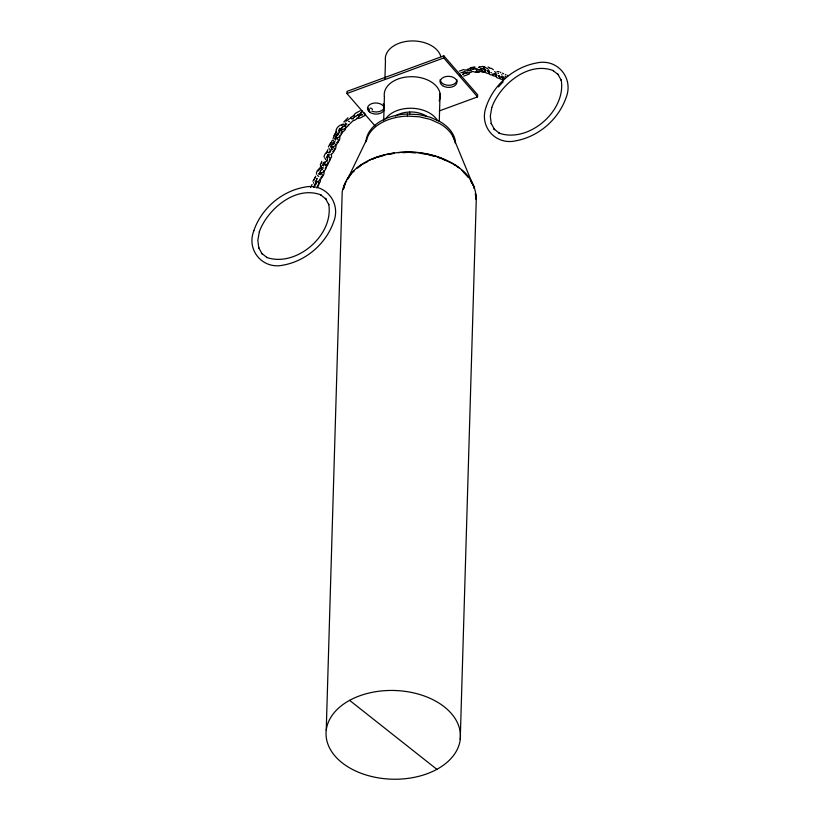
<?xml version="1.0" encoding="UTF-8"?>
<svg xmlns="http://www.w3.org/2000/svg" width="820" height="820" viewBox="0 0 820 820"><rect width="100%" height="100%" fill="white"/><g stroke="black" fill="none" stroke-linecap="round" stroke-linejoin="round"><path stroke-width="1.23" d="M314.162 179.918L314.285 179.252M321.788 163.457L321.911 162.79M326.237 730.22L342.217 191.716C349.125 160.423 386.456 150.583 414.52 152.182C441.437 153.996 477.158 169.309 476.225 200.961L460.245 739.466A67.23 44.372 1.7 0 1 355.152 770.769A67.23 44.372 1.7 0 1 364.326 694.294A67.23 44.372 1.7 0 1 460.245 739.466M374.945 125.798L346.932 93.511L346.993 91.409L443.825 55.842L477.619 94.782L477.558 96.883L439.294 110.925M383.688 120.653L384.406 96.524M384.928 78.74L385.461 60.967A28.013 18.491 1.7 0 1 409.375 41.061A28.013 18.491 1.7 0 1 440.883 56.713M366.222 141.593A44.823 29.581 1.7 0 1 407.427 116.122L407.489 114.011L419.174 114.646L430.274 117.25L440.063 121.657A44.823 29.581 1.7 0 1 455.489 142.137M409.59 114.472L409.662 112.063M439.264 121.411L440.084 93.47M440.432 82.041L440.504 79.499M477.558 96.883L443.763 57.943L443.825 55.842M356.823 115.774L361.804 112.483M470.147 72.078L469.071 74.159L463.761 76.137M464.622 71.852L466.221 73.298L471.797 72.016M372.413 109.695L371.819 108.506L370.045 108.107M365.279 114.144L363.895 112.709M343.836 188.538L344.718 183.987L346.706 180.83M353.625 120.13L350.089 123.666M324.023 156.999C324.238 154.334 326.616 150.9 329.548 152.633M321.348 172.487L320.425 174.66M328.892 156.323L328.963 155.708M337.082 137.996L337.174 137.473M318.088 171.011L320.958 165.999M330.101 144.453L330.05 145.529M485.194 70.192L483.677 68.357L484.804 67.178M356.782 115.558L351.821 119.023M493.097 73.831L492.881 75.706L496.387 76.486M480.202 71.073L479.034 71.996L475.323 72.365M321.799 161.314L320.323 164.779L321.901 167.998M328.43 146.831L330.337 143.131L333.176 142.741M312.881 181.23L315.526 177.099M333.832 135.833L336.579 131.272M314.736 178.278L315.7 176.167M326.186 153.155L327.887 149.588M330.542 143.479L332.264 140.384M310.626 187.544L312.051 184.449M333.053 138.57L334.365 135.7M335.093 138.611L336.364 135.802L335.687 136.028M316.899 178.893L315.536 181.999L316.489 183.68M326.893 156.938L328.174 154.139M329.343 152.684L330.193 150.818M333.268 143.992L334.119 142.126M313.793 187.073L314.644 185.207M343.805 121.954L347.946 117.783M343.867 186.868L345.497 183.475M347.67 178.955L366.724 139.421M322.475 169.279L320.353 170.724M360.605 112.781L360.759 114.39L362.778 114.964M348.029 178.729L351.339 173.461L354.219 171.011M473.417 68.521L472.73 69.177M463.208 74.722L463.792 73.544L462.931 72.457M500.138 76.957L499.923 78.833L503.152 79.683M316.745 187.995C318.949 186.232 320.446 181.015 316.161 181.784M340.761 130.892L342.165 129.375M341.643 125.265L343.149 123.83M346.645 123.656C346.87 126.188 339.921 127.254 342.155 128.043M348.951 124.865C347.219 126.946 341.919 132.01 339.357 128.35M485.932 70.233C483.103 72.129 487.541 74.282 489.366 73.062M489.55 71.801C486.721 73.698 491.159 75.85 492.974 74.63M496.91 75.04C494.255 76.721 497.965 78.894 499.81 78.043M503.9 78.043L502.906 79.376L503.552 80.452M470.29 67.763L474.882 66.891M358.053 167.751L361.897 164.492L367.637 161.663M333.976 143.633C331.546 144.166 330.029 147.856 332.202 149.342M329.702 152.623L331.792 148.809L332.141 149.332M481.688 68.398L479.075 69.761M346.019 121.35L350.171 118.234L353.041 118.654M331.024 154.539C333.791 153.33 336.764 146.698 331.71 147.385M313.742 187.278L316.243 183.198L316.592 183.721M453.491 164.441L456.596 165.65M483.626 68.029C479.731 69.198 482.457 72.949 485.409 71.801M350.765 117.434L354.609 115.015M353.625 120.612C355.029 120.232 362.604 115.815 357.961 114.277M329.24 160.802L331.628 156.794L331.249 154.232M320.435 170.724L319.287 174.311M349.187 124.363L348.069 124.865M370.097 112.114L368.549 110.382L369.512 110.925M482.642 70.612L479.803 71.75L475.641 71.811M360.277 110.741C358.401 112.114 352.918 113.18 354.271 116.696M362.225 114.41L358.535 116.337M365.095 115.435L359.652 118.254L356.515 118.295M484.271 67.66L484.928 67.332M467.185 72.59L462.531 74.282M372.239 159.387L375.683 157.696L383.094 155.769M367.944 109.08L368.529 108.783L369.461 110.034M340.823 133.834L345.271 129.714L345.804 126.854M334.744 134.131L338.373 134.705M325.284 168.684L327.928 164.564L327.856 162.647M317.709 185.668L320.353 181.548L319.964 178.986M467.431 69.331L471.018 68.214M485.03 69.618L484.302 70.151M496.018 74.292L495.29 74.835M499.441 75.85L498.232 75.809L498.673 76.219M503.06 77.418C500.928 77.849 503.48 77.562 502.281 77.787M478.747 67.24L482.355 66.43L484.804 66.83M346.932 93.511L443.763 57.943M336.087 135.946C337.553 136.827 339.255 130.185 339.962 132.061M335.124 137.934C339.275 139.8 345.886 129.714 339.357 130.072M330.89 146.401C335.144 148.994 342.35 138.406 335.626 138.693M322.362 165.199C330.265 162.278 324.71 174.742 319.503 172.661M318.447 173.891C326.627 170.96 320.374 184.1 315.085 181.199M459.231 71.145L463.833 69.515M460.737 72.908L465.053 71.381M487.603 71.35L488.966 70.797L488.279 70.745M491.61 72.806L490.862 72.56M471.274 68.726L470.485 69.392L471.08 70.612M466.857 71.145L470.895 70.059M497.043 71.586L499.042 71.637M388.044 154.488L394.215 153.35M473.099 67.65L473.683 67.527M338.701 130.206L339.613 130.021M334.97 138.826L335.882 138.641M331.967 147.333L331.26 147.487M326.78 157.163C333.166 155.554 329.087 164.717 325.109 164.84M316.417 181.722L315.7 181.876M336.559 142.711C339.193 142.126 340.72 138.211 339.439 135.905M332.243 144.617L331.874 144.597M332.643 151.403C335.257 150.818 336.846 146.923 335.523 144.597M320.753 177.51C323.357 176.925 324.956 173.03 323.623 170.703M485.419 71.822L482.652 72.221L479.628 70.992M489.765 68.265L491.487 68.388L493.384 69.751M478.993 67.24L479.813 67.168M472.258 69.167L475.313 68.931M402.845 152.725L409.016 152.284L415.186 152.909M474.841 68.142L475.354 68.121M474.431 71.914L472.105 71.361M503.275 77.039L502.311 76.865L503.5 77.387M478.142 69.782L476.03 69.772L476.902 70.151M407.427 116.122L419.102 116.748L430.213 119.361L439.991 123.758A44.823 29.581 1.7 0 1 455.274 143.141M328.072 155.349L327.477 155.246M342.627 126.854L338.752 130.411L339.203 131.876M421.347 153.535L426.287 154.037L434.344 156.353M323.623 168.008L322.69 167.772M495.926 74.046L495.321 73.861L496.52 74.384M343.16 124.794C338.434 123.769 332.346 132.512 338.875 133.967M505.427 74.579L506.083 74.763M495.659 74.63L494.962 73.759M493.25 74.517L492.584 74.333M349.597 121.739L348.582 121.339M437.798 157.348L442.4 158.67L447.535 161.345M335.062 141.85L334.58 141.665A4.93 3.813 -68.1 0 1 333.34 140.486L333.094 139.974M484.671 69.177C483.462 67.793 479.556 69.085 480.797 68.767M502.465 73.195L503.705 73.749M488.054 66.963L489.56 67.691M485.829 67.814L487.244 68.46M485.542 69.577L484.353 69.054L484.928 69.71M487.961 70.623L489.161 71.145M445.865 160.535L438.167 157.071A66.563 43.931 1.7 0 0 398.161 152.653M448.068 161.53L452.691 163.611A66.563 43.931 1.7 0 1 455.879 165.599M476.563 68.408L477.168 68.695M467.82 69.649L469.378 70.643M504.997 76.147L505.919 76.803M501.625 74.712L502.158 75.061M498.006 73.144L498.539 73.492M494.583 71.586L495.967 72.611M343.99 125.05L345.415 126.157M345.425 125.419L344.615 124.845M322.567 169.504C319.441 166.819 315.966 170.96 316.438 174.219M507.324 75.317L507.877 75.881M500.282 72.191L500.835 72.754M487.562 68.685L488.412 69.362M349.607 700.352L436.865 769.334M504.177 77.859L505.099 78.638M501.256 76.793L502.609 78.023M494.224 73.667L495.577 74.897M456.248 165.876L458.021 167.423M463.351 172.067L468.24 177.304M487.141 70.827L488.023 71.647M334.457 143.397L335.031 143.941M326.483 160.812L327.057 161.355M503.152 78.002L501.942 76.762M499.78 76.567L499.011 75.809M488.382 71.361L487.89 70.848M335.493 140.179L335.103 139.513M327.303 158.516L326.903 157.84M324.577 163.293C322.598 163.293 328.297 161.068 327.59 158.732M460.461 75.122L459.569 74.405L460.871 75.829M478.183 69.444L478.521 69.966M470.926 181.589L473.611 185.884L474.073 188.169M325.151 158.824L324.761 157.799M325.181 163.2C323.992 160.084 322.803 164.113 323.398 165.999M453.05 136.643L472.074 182.737M345.445 123.82L345.199 122.785M329.035 148.164L329.179 148.676M313.486 182.552L313.63 183.065M475.241 193.889L475.938 197.323M384.395 96.719A28.013 18.491 1.7 0 1 414.705 76.813A28.013 18.491 1.7 0 1 439.12 100.839M498.488 86.93A44.823 28.772 -41 0 1 503.224 81.805M464.643 70.11A2.696 1.681 8.6 0 1 465.268 69.966M465.965 69.936A2.696 1.681 8.6 0 1 466.682 70.028M361.497 111.12A2.696 1.855 -5.8 0 1 362.194 110.977M314.644 184.438A4.93 3.813 -68.1 0 1 314.224 184.039M316.797 178.401A4.93 3.813 -68.1 0 1 317.258 178.709M330.193 150.05A4.93 3.813 -68.1 0 1 329.773 149.65M318.765 176.464A4.93 3.813 -68.1 0 1 317.535 175.285M325.919 159.695A4.93 3.813 -68.1 0 1 325.499 159.295M328.953 154.355A4.93 3.813 -68.1 0 1 329.302 154.826M343.252 189.369A66.563 43.931 1.7 0 1 344.595 184.643M347.229 179.18A66.563 43.931 1.7 0 1 350.745 174.24M356.833 168.202A66.563 43.931 1.7 0 1 361.774 164.574M368.293 160.843A66.563 43.931 1.7 0 1 394.481 153.073M457.919 167.013A66.563 43.931 1.7 0 1 459.856 168.479M461.701 170.006A66.563 43.931 1.7 0 1 468.312 176.915M470.362 179.795A66.563 43.931 1.7 0 1 474.401 188.313M475.61 194.022A66.563 43.931 1.7 0 1 475.733 199.137M366.027 141.696A44.823 29.581 1.7 0 1 407.489 114.011M395.414 116.05A22.406 14.791 1.7 0 1 405.439 112.371L411.23 111.95A22.406 14.791 1.7 0 1 427.097 116.522M385.677 118.859A28.013 18.491 1.7 0 1 411.947 108.271A28.013 18.491 1.7 0 1 437.419 120.499M384.047 110.085A8.405 5.545 1.7 0 1 371.132 113.006A8.405 5.545 1.7 0 1 371.081 103.914A8.405 5.545 1.7 0 1 384.037 107.215M457.017 79.878A8.405 5.545 1.7 0 1 448.642 85.3A8.405 5.545 1.7 0 1 440.217 79.632M384.108 107.984A8.405 5.545 1.7 0 1 371.808 111.171M368.723 109.091A8.405 5.545 1.7 0 1 367.883 107.748M383.247 103.761A8.405 5.545 1.7 0 1 384.098 105.114M253.892 230.656C246.051 250.131 262.779 269.831 283.289 265.106C306.044 260.986 325.899 243.847 333.566 222.056C341.571 202.499 324.997 182.44 304.251 187.226C281.486 191.347 261.631 208.475 253.974 230.266L253.892 230.656M259.325 231.732L257.828 240.434L258.833 248.214L258.73 247.681L262.144 253.974L261.416 253.134L267.002 257.552L266.49 257.377C296.153 267.873 334.17 234.971 328.697 204.118L328.799 204.651L325.396 198.358L326.124 199.198L320.528 194.77L321.05 194.945C295.661 185.135 267.402 209.284 259.325 231.732M486.362 106.385C478.521 125.86 495.239 145.56 515.749 140.825C538.514 136.714 558.369 119.576 566.025 97.785C574.041 78.228 557.467 58.169 536.71 62.955C513.955 67.076 494.101 84.204 486.434 105.995L486.362 106.385M491.795 107.461L490.298 116.153L491.303 123.933L491.2 123.41L494.603 129.693L493.876 128.863L499.472 133.281L498.949 133.107C528.623 143.602 566.63 110.7 561.167 79.847L561.269 80.37L557.856 74.087L558.584 74.927L552.998 70.499L553.51 70.674C528.121 60.854 499.872 85.013 491.795 107.461M484.435 69.864C483.462 69.597 485.122 70.141 484.435 69.864M442.636 85.7A8.405 5.545 1.7 0 0 456.678 83.414A8.405 5.545 1.7 0 0 446.357 76.465A8.405 5.545 1.7 0 0 442.636 85.7"/></g></svg>
